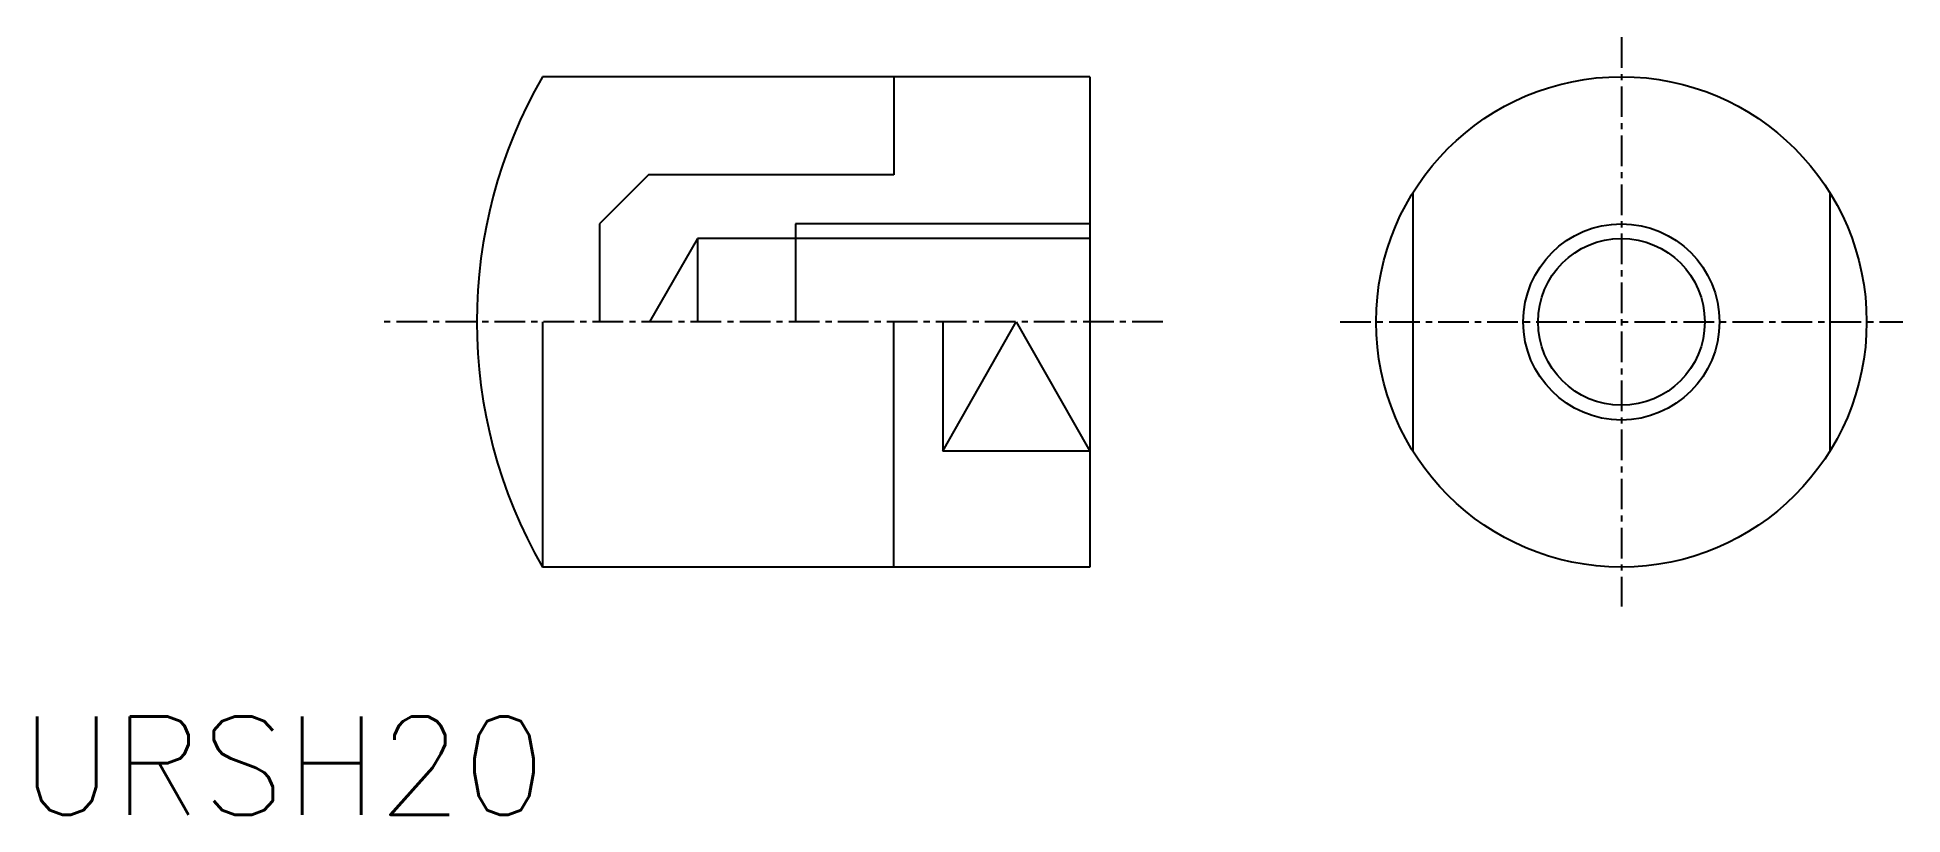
# Model space of a CAD drawing. Extents: x -46.3 to 29.8, y -20.1 to 11.6.
import ezdxf

# ---------------------------------------------------------------- set-up
doc = ezdxf.new("R2010")
doc.units = 0
doc.linetypes.add('CENTER', pattern=[2, 1.25, -0.25, 0.25, -0.25])
doc.layers.get('0').update_dxf_attribs({"linetype": 'CONTINUOUS'})
doc.layers.add('CENTER', color=1, linetype='CENTER')
doc.styles.get("Standard").update_dxf_attribs({"font": 'txt.shx'})

msp = doc.modelspace()

# ---------------------------------------------------------------- linework, layer by layer
at = {"linetype": 'CONTINUOUS'}
for p, q in [((-3.381802, 10), (-25.70231, 10)), ((-3.381802, 10), (-3.381802, -10)), ((9.790371, 5.267827), (9.790371, -5.267827)), ((26.790371, 5.267827), (26.790371, -5.267827)), ((-25.70231, 0), (-25.70231, -10)), ((-11.381802, -10), (-11.381802, 0)), ((-9.381802, 0), (-9.381802, -5.267827)), ((-9.381802, -5.267827), (-6.381802, 0)), ((-6.381802, 0), (-3.381802, -5.267827)), ((-3.381802, -5.267827), (-9.381802, -5.267827)), ((-3.381802, -10), (-25.70231, -10))]:
    msp.add_line(p, q, dxfattribs=at)
at = {"color": 3}
for p, q in [((-11.381802, 10), (-11.381802, 6)), ((-21.381802, 6), (-23.381802, 4)), ((-11.381802, 6), (-21.381802, 6)), ((-23.381802, 4), (-23.381802, 0)), ((-15.381802, 4), (-15.381802, 0)), ((-3.381802, 4), (-15.381802, 4)), ((-19.381802, 3.4), (-21.344793, 0)), ((-19.381802, 3.4), (-19.381802, 0)), ((-3.381802, 3.4), (-19.381802, 3.4))]:
    msp.add_line(p, q, dxfattribs=at)
at = {"linetype": 'CONTINUOUS'}
for radius in [10, 3.4]:
    msp.add_circle((18.290371, 0), radius, dxfattribs=at)
at = {"color": 3}
msp.add_circle((18.290371, 0), 4, dxfattribs=at)
at = {"linetype": 'CONTINUOUS'}
msp.add_arc((-8.381802, 0), 20, 150, 210, dxfattribs=at)
at = {"layer": 'CENTER', "color": 1, "linetype": 'CENTER'}
for p, q in [((18.290371, 11.607672), (18.290371, -11.607672)), ((-0.411485, 0), (-32.269508, 0)), ((6.819406, 0), (29.761336, 0))]:
    msp.add_line(p, q, dxfattribs=at)

# ---------------------------------------------------------------- texts
msp.add_text('URSH20', height=4).set_placement((-46.988864, -20.095813))

doc.saveas('drawing.dxf')
